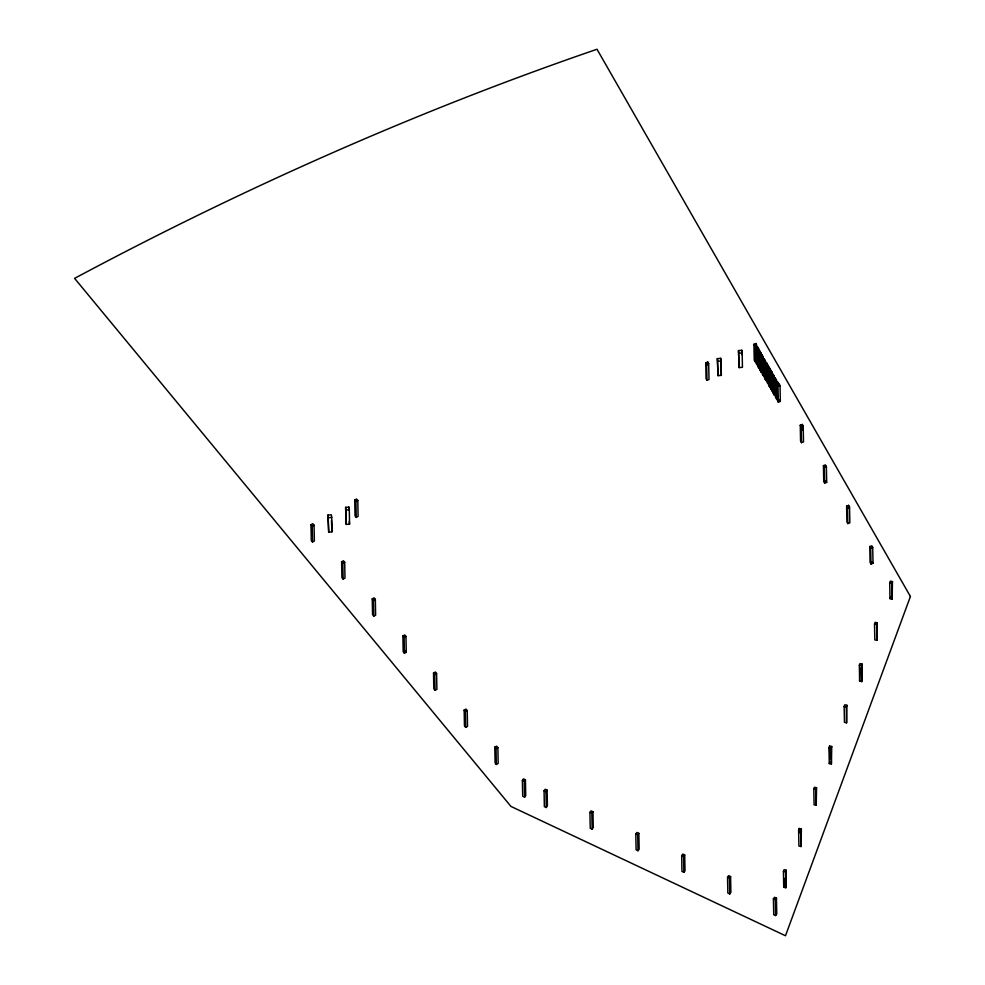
<?xml version="1.0" encoding="UTF-8"?>
<svg xmlns="http://www.w3.org/2000/svg" width="985" height="985" viewBox="0 0 985 985"><rect width="100%" height="100%" fill="white"/><g stroke="black" fill="none" stroke-linecap="round" stroke-linejoin="round"><path stroke-width="1.48" d="M783.432 871.429L784.06 869.718L786.19 870.211L785.858 887.756L783.728 887.263L783.432 871.429L785.55 871.922L785.858 887.756M798.613 830.207L799.241 828.483L801.371 828.976L801.039 846.521L798.909 846.029L798.613 830.207L800.731 830.7L801.039 846.521M813.795 788.973L814.423 787.261L816.553 787.754L816.22 805.287L814.09 804.794L813.795 788.973L815.912 789.465L816.22 805.287M828.976 747.738L829.604 746.027L831.734 746.519L831.402 764.064L829.271 763.572L828.976 747.738L831.094 748.231L831.402 764.064M844.157 706.516L844.785 704.792L846.915 705.297L846.583 722.83L844.453 722.337L844.157 706.516L846.275 707.008L846.583 722.83M859.339 665.281L859.967 663.57L862.097 664.062L861.764 681.595L859.634 681.103L859.339 665.281L861.456 665.774L861.764 681.595M874.52 624.047L875.148 622.335L877.278 622.828L876.945 640.373L874.815 639.881L874.52 624.047L876.638 624.539L876.945 640.373M889.701 582.824L890.329 581.113L892.459 581.606L892.127 599.139L889.997 598.646L889.701 582.824L891.819 583.317L892.127 599.139M785.55 871.922L786.19 870.211M800.731 830.7L801.371 828.976M815.912 789.465L816.553 787.754M831.094 748.231L831.734 746.519M846.275 707.008L846.915 705.297M861.456 665.774L862.097 664.062M876.638 624.539L877.278 622.828M891.819 583.317L892.459 581.606M783.728 887.263L784.22 878.349M829.271 763.572L829.912 761.861M859.634 681.103L860.053 667.879M889.997 598.646L890.637 596.935M522.382 780.428L523.515 778.889L525.424 779.788L525.731 795.609L524.599 797.148L522.69 796.249L522.382 780.428L524.291 781.327L524.599 797.148M524.291 781.327L525.424 779.788M544.065 790.795L545.197 789.256L547.106 790.142L547.401 805.976L546.269 807.515L544.36 806.616L544.065 790.795L545.961 791.694L546.269 807.515M545.961 791.694L547.106 790.142M589.929 812.391L591.062 810.852L592.97 811.751L593.278 827.585L592.145 829.124L590.237 828.225L589.929 812.391L591.837 813.29L592.145 829.124M591.837 813.29L592.97 811.751M635.805 834L636.938 832.46L638.846 833.359L639.142 849.193L638.009 850.732L636.101 849.833L635.805 834L637.714 834.898L638.009 850.732M637.714 834.898L638.846 833.359M681.669 855.608L682.802 854.069L684.71 854.968L685.018 870.789L683.886 872.341L681.977 871.442L681.669 855.608L683.578 856.507L683.886 872.341M683.578 856.507L684.71 854.968M727.546 877.216L728.678 875.677L730.587 876.576L730.882 892.398L729.75 893.937L727.841 893.038L727.546 877.216L729.454 878.115L729.75 893.937M729.454 878.115L730.587 876.576M773.41 898.825L774.542 897.286L776.451 898.185L776.759 914.006L775.626 915.545L773.717 914.646L773.41 898.825L775.318 899.724L775.626 915.545M775.318 899.724L776.451 898.185M354.723 500.035L356.57 499.038L357.801 500.528L358.097 516.349L356.25 517.347L355.031 515.869L354.723 500.035L355.942 501.513L356.25 517.347M310.977 524.697L312.824 523.712L314.055 525.19L314.35 541.011L312.504 542.009L311.285 540.531L310.977 524.697L312.196 526.175L312.504 542.009M355.942 501.513L357.801 500.528M312.196 526.175L314.055 525.19M341.61 561.77L343.457 560.785L344.688 562.263L344.984 578.084L343.137 579.082L341.918 577.604L341.61 561.77L342.829 563.26L343.137 579.082M342.829 563.26L344.688 562.263M372.244 598.843L374.103 597.858L375.322 599.336L375.63 615.157L373.771 616.154L372.552 614.677L372.244 598.843L373.475 600.333L373.771 616.154M373.475 600.333L375.322 599.336M402.89 635.916L404.737 634.931L405.955 636.409L406.263 652.23L404.416 653.227L403.185 651.75L402.89 635.916L404.109 637.406L404.416 653.227M404.109 637.406L405.955 636.409M433.523 672.989L435.37 672.004L436.589 673.481L436.897 689.303L435.05 690.3L433.831 688.823L433.523 672.989L434.742 674.479L435.05 690.3M434.742 674.479L436.589 673.481M464.157 710.062L466.004 709.077L467.235 710.554L467.53 726.376L465.683 727.373L464.464 725.896L464.157 710.062L465.376 711.552L465.683 727.373M465.376 711.552L467.235 710.554M494.79 747.147L496.649 746.15L497.868 747.627L498.164 763.449L496.317 764.446L495.098 762.969L494.79 747.147L496.021 748.625L496.317 764.446M496.021 748.625L497.868 747.627M753.919 344.294L754.842 345.907L755.15 361.729L754.227 360.116L753.919 344.294L755.938 343.531L756.923 348.025M705.753 362.812L707.772 362.061L708.695 363.674L709.003 379.496L706.984 380.259L706.06 378.646L705.753 362.812L706.676 364.425L706.984 380.259M754.842 345.907L756.862 345.144M706.676 364.425L708.695 363.674M757.711 351.436L755.495 347.557L756.221 346.117L778.409 384.864M756.886 364.622L756.96 348.653L756.886 364.622L755.618 362.394L755.31 346.572L759.94 353.726M755.495 347.557L756.221 346.117M759.41 365.435L759.09 368.452L757.81 366.235L757.884 350.266L757.97 354.575M759.09 368.452L759.164 352.482L759.349 362.554M761.282 372.281L760.014 370.065L759.706 354.243L761.356 356.324L761.282 372.281L761.38 357.752M763.166 372.995L761.885 370.779L761.959 354.809L763.24 357.026L763.166 372.995L763.35 362.788M761.897 358.072L762.587 373.758L763.855 375.974L762.205 373.906L761.897 358.072L763.178 360.288L763.474 376.122M763.781 358.786L765.431 360.867L763.781 358.786L764.089 374.608L764.237 362.96M764.101 361.914L764.779 377.587L765.677 379.951L764.397 377.735L764.101 361.914L765.37 364.13L765.677 379.951M766.084 368.378L766.355 362.48L767.623 364.696L767.684 367.577M757.81 366.235L759.46 368.316M765.37 364.13L762.168 357.604M767.623 364.696L765.973 362.615M768.226 369.326L768.546 366.309L769.827 368.525L769.876 371.407M760.014 370.065L760.309 365.607M768.251 383.645L767.943 367.824L768.189 380.764M761.885 370.779L763.535 372.859M769.827 368.525L768.177 366.457M770.061 387.622L768.792 385.406L768.866 369.437L770.135 371.653L770.061 387.622L770.245 377.403M770.75 370.138L772.018 372.367L770.75 370.138L770.799 373.019M772.265 391.451L772.338 375.482L772.634 391.316L770.984 389.235L771.058 373.266L776.722 383.153L776.648 399.122L775.38 396.906L775.454 380.936L775.675 392.449M773.25 389.801L772.942 373.98L774.21 376.196L774.456 395.293L774.53 379.323L772.88 377.243L773.188 393.064L774.456 395.293M774.087 389.284L774.21 376.196M774.949 388.028L775.133 377.809L776.414 380.025L776.463 382.906M767.869 383.793L766.97 381.429M776.082 383.054L776.414 380.025M768.792 385.406L770.442 387.474M776.648 399.122L776.722 383.153M770.676 386.108L772.326 388.188L770.676 386.108L770.504 377.477M777.091 384.753L779.11 383.99L780.034 385.603L780.342 401.437L778.322 402.188L777.399 400.575L777.091 384.753L778.015 386.366L778.322 402.188M778.015 386.366L780.034 385.603M770.984 389.235L771.12 376.147M800.263 425.2L802.283 424.449L803.206 426.062L803.501 441.883L801.495 442.647L800.571 441.034L800.263 425.2L801.187 426.825L801.495 442.647M801.187 426.825L803.206 426.062M823.435 465.659L825.442 464.908L826.378 466.521L826.674 482.342L824.667 483.106L823.731 481.493L823.435 465.659L824.359 467.272L824.667 483.106M824.359 467.272L826.378 466.521M846.607 506.118L848.614 505.367L849.538 506.979L849.846 522.801L847.826 523.564L846.903 521.952L846.607 506.118L847.531 507.731L847.826 523.564M847.531 507.731L849.538 506.979M869.767 546.577L871.787 545.825L872.71 547.438L873.018 563.26L870.999 564.023L870.075 562.398L869.767 546.577L870.691 548.189L870.999 564.023M870.691 548.189L872.71 547.438M738.504 350.598L741.803 350.278L742.173 352.938L742.444 367.294L739.144 367.614L738.504 350.598L739.144 367.614M738.873 353.258L742.173 352.938M717.388 358.651L720.7 358.331L721.069 360.978L721.34 375.347L718.04 375.667L717.388 358.651L718.04 375.667M717.757 361.298L721.069 360.978M345.624 507.398L348.924 507.078L349.293 509.737L349.577 524.094L346.264 524.414L345.624 507.398L346.264 524.414M345.994 510.058L349.293 509.737M328.042 515.118L331.354 514.798L331.723 517.457L331.994 531.826L328.694 532.146L328.042 515.118L328.694 532.146M328.411 517.778L331.723 517.457M405.044 650.753L406.263 652.23M761.59 354.945L762.858 357.173M772.56 374.115L773.841 376.344M774.764 377.957L776.032 380.173M766.601 365.349L768.817 369.227M755.47 346.4L777.658 385.147M755.31 346.572L756.591 348.788M757.514 350.401L758.782 352.63M759.706 354.243L760.974 356.459M767.561 367.959L766.293 365.743L766.835 374.238M768.485 369.572L769.753 371.801M770.689 373.413L771.957 375.63M775.072 381.072L776.34 383.3M759.189 354.009L766.589 366.925M771.76 375.974L775.454 382.426M760.863 364.228L764.557 370.68M769.741 379.73L774.912 388.767M760.888 365.386L763.104 369.252M769.753 380.875L774.198 388.632M760.1 364.512L764.545 372.256M768.238 378.72L775.638 391.636M759.386 364.376L764.569 373.413M768.263 379.865L773.434 388.915M779.418 399.812L780.342 401.437M825.75 480.729L826.674 482.342M872.094 561.647L873.018 563.26M759.694 366.937L760.962 369.166L760.888 364.844M760.383 369.929L761.664 372.145M771.366 389.1L772.634 391.316M721.34 375.347L720.7 358.331M349.207 521.447L349.577 524.094M331.994 531.826L331.465 520.548M848.614 505.367L848.676 508.235M829.604 746.027L829.85 758.979M802.283 424.449L802.393 430.199M799.241 828.483L799.327 832.805M775.133 377.809L775.33 387.881M772.88 377.243L773.188 393.064M772.018 372.367L772.068 375.236M772.215 382.439L772.265 385.307M771.723 376.824L771.945 388.336M766.355 362.48L766.601 381.564M765.751 363.982L766.047 379.816M765.517 365.176L765.591 369.498M765.136 365.324L765.197 368.193M763.572 361.594L763.855 375.974M761.959 354.809L762.021 357.69M755.938 343.531L756.024 347.853M755.692 346.425L755.827 353.627M741.803 350.278L741.89 354.588M707.772 362.061L707.821 364.942M348.924 507.078L348.986 509.959M910.411 596.479L785.488 935.75L510.981 806.444L74.589 278.361A2128.326 1124.427 -33.9 0 1 597.009 49.25L910.411 596.479M757.576 347.139L758.844 349.355L757.576 347.139M759.767 350.968L761.036 353.196L759.767 350.968M777.337 381.651L778.606 383.867L777.337 381.651"/></g></svg>
